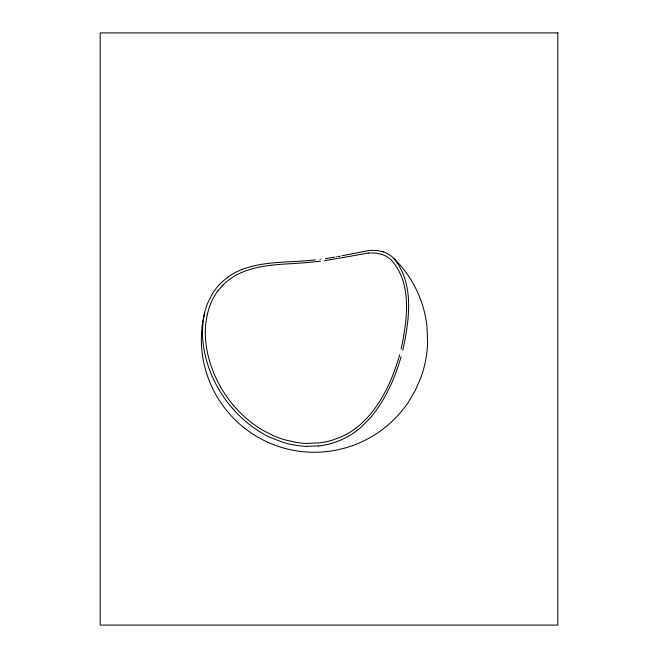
<?xml version="1.0" encoding="UTF-8"?>
<svg xmlns="http://www.w3.org/2000/svg" width="658" height="658" viewBox="0 0 658 658"><rect width="100%" height="100%" fill="white"/><g stroke="black" fill="none" stroke-linecap="round" stroke-linejoin="round"><path stroke-width="0.99" d="M202.664 322.807L204.679 312.534A77.702 77.702 0 0 0 203.001 321.902L202.417 332.109A93.272 93.272 0 0 0 202.45 334.733C203.922 371.655 224.279 406.915 254.292 428.152A106.859 106.859 0 0 0 270.356 437.455L281.978 441.995A90.919 90.919 0 0 0 306.718 446.371M207.344 314.113L205.699 324.057A85.713 85.713 0 0 0 205.304 333.96C206.341 370.528 226.632 405.567 256.53 426.285A106.571 106.571 0 0 0 262.238 429.937L273.021 435.514A95.714 95.714 0 0 0 284.363 439.717L296.199 442.415A86.305 86.305 0 0 0 306.398 443.426L320.15 442.801A76.673 76.673 0 0 0 331.945 440.309L342.431 436.32A77.29 77.29 0 0 0 361.374 423.62C381.064 405.46 392.448 380.077 399.677 354.72M401.117 349.184C407.129 320.224 412.755 283.779 391.082 259.795A26.336 26.336 0 0 0 381.476 254.301M402.819 350.253C409.202 320.454 414.853 283.738 393.797 258.331M401.141 356.562C395.022 377.922 385.868 398.773 371.77 416.111A105.979 105.979 0 0 1 369.837 418.389L361.489 426.836A77.57 77.57 0 0 1 318.382 446.017M217.773 291.124L222.881 285.153M227.701 277.207L221.45 282.438A57.838 57.838 0 0 0 211.292 295.631L207.484 303.634A69.509 69.509 0 0 0 204.712 312.394M242.481 269.295C265.824 260.601 291.297 262.789 315.618 259.836M342.053 255.732L369.064 250.55A41.709 41.709 0 0 1 378.136 250.632L383.252 251.841M339.742 256.201L340.285 256.094M342.547 257.64L368.258 253.059M339.331 256.283L338.22 256.497M342.283 257.689L324.402 260.691M337.11 256.702L336.263 256.867M334.848 257.122L325.447 258.635M320.701 259.26L319.928 259.359M320.495 261.193L307.64 262.484M318.365 445.918L306.718 446.338M307.171 262.526C283.253 264.787 257.401 263.381 235.654 275.431A57.542 57.542 0 0 0 222.865 285.136M381.476 254.325L376.425 253.223A41.536 41.536 0 0 0 368.258 253.091M383.26 251.817A26.814 26.814 0 0 1 393.023 257.615L399.061 263.842A112.691 112.691 0 0 1 427.001 326.639L427.626 342.341A113.217 113.217 0 0 1 420.594 378.366L415.058 390.893L408.371 402.202A113.382 113.382 0 0 1 345.343 447.925L337.315 449.899A112.962 112.962 0 0 1 202.574 322.79M227.676 277.166A65.06 65.06 0 0 1 242.489 269.328M207.443 314.129A62.88 62.88 0 0 1 217.675 291.058M557.803 32.9L100.197 32.9L100.197 625.1L557.803 625.1L557.803 32.9"/></g></svg>
